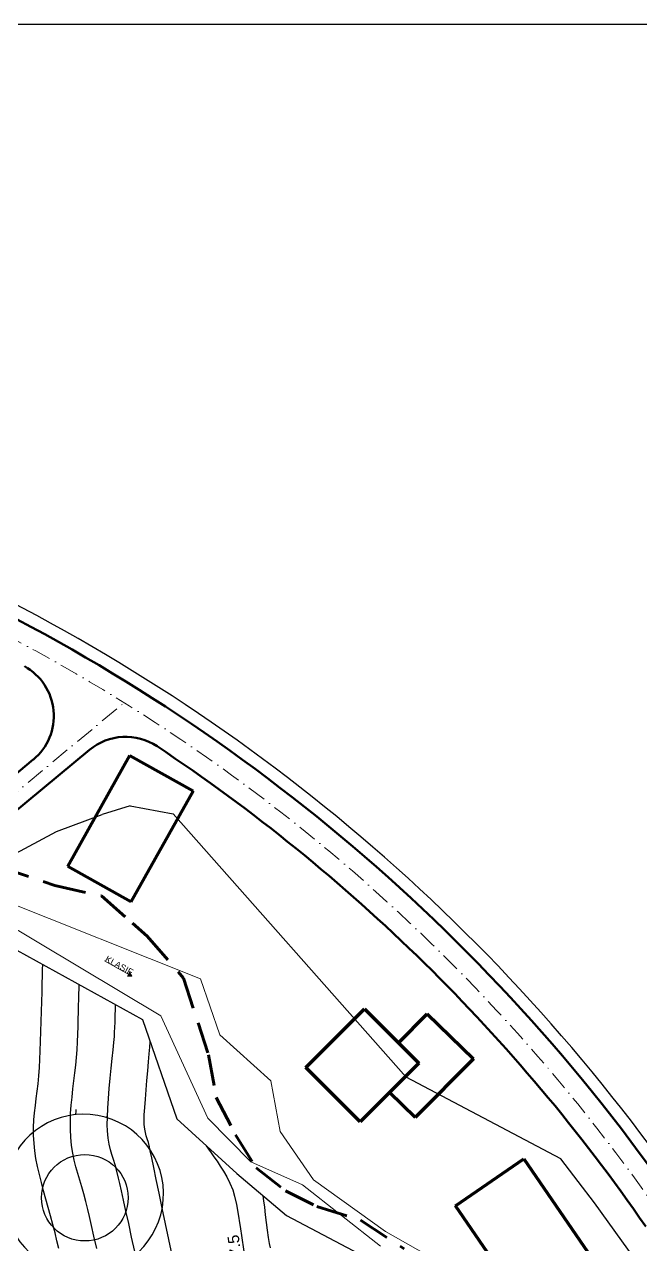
# Model space of a CAD drawing. Header units: metres. Extents: x -84 to 383, y -1857 to -1252.
# Drawn here: x 107.5 to 205.4, y -1456.6 to -1262.8 of the extents above; entities that cross this region are included whole.
import ezdxf

# ---------------------------------------------------------------- set-up
doc = ezdxf.new("R2010")
doc.units = ezdxf.units.M
doc.header["$MEASUREMENT"] = 0
doc.linetypes.add('13', pattern=[5, 3, -1, 0, -1])
doc.linetypes.add('DASHED', pattern=[0.75, 0.5, -0.25])
for name, color, linetype in [('aleiki', 3, 'Continuous'), ('CONT-MNR', 34, 'Continuous'), ('OGR', 41, 'Continuous'), ('steni1', 6, 'Continuous')]:
    doc.layers.add(name, color=color, linetype=linetype)
for name, color, linetype, lineweight in [('new shit', 6, 'Continuous', 100), ('OS', 1, '13', 20), ('REG', 1, 'Continuous', 50), ('REGO', 1, 'Continuous', 25), ('znaci_voda', 3, 'Continuous', 9)]:
    doc.layers.add(name, color=color, linetype=linetype, lineweight=lineweight)
doc.styles.get("Standard").update_dxf_attribs({"font": 'arial.ttf'})

msp = doc.modelspace()

# ---------------------------------------------------------------- linework, layer by layer
at = {"layer": 'aleiki'}
msp.add_circle((117.09, -1449.12), 6.87, dxfattribs=at)
for centre, radius, start, end in [((-233.64, -1400.53), 351.08, 354.2121, 354.3445), ((116.93, -1448.52), 12.66, 271.3801, 248.5941), ((-233.64, -1400.53), 356.08, 354.2151, 354.3445)]:
    msp.add_arc(centre, radius, start, end, dxfattribs=at)
at = {"layer": 'CONT-MNR', "lineweight": 30}
for p, q in [((110.38, -1412.88), (110.4, -1412.08)), ((110.32, -1415.12), (110.35, -1413.91)), ((110.35, -1413.91), (110.38, -1412.88)), ((110.29, -1416.49), (110.32, -1415.12)), ((110.21, -1419.53), (110.25, -1417.97)), ((110.25, -1417.97), (110.29, -1416.49)), ((110.17, -1421.13), (110.21, -1419.53)), ((110.12, -1422.73), (110.17, -1421.13)), ((110.07, -1424.3), (110.12, -1422.73)), ((109.96, -1427.19), (110.01, -1425.8)), ((110.01, -1425.8), (110.07, -1424.3)), ((109.9, -1428.43), (109.96, -1427.19)), ((109.68, -1431.03), (109.81, -1429.77)), ((109.81, -1429.77), (109.9, -1428.43)), ((109.53, -1432.22), (109.68, -1431.03)), ((109.23, -1434.5), (109.38, -1433.37)), ((109.38, -1433.37), (109.53, -1432.22)), ((109.1, -1435.62), (109.23, -1434.5)), ((108.95, -1437.95), (109, -1436.77)), ((109, -1436.77), (109.1, -1435.62)), ((108.95, -1439.2), (108.95, -1437.95)), ((109.02, -1440.52), (108.95, -1439.2)), ((109.14, -1441.69), (109.02, -1440.52)), ((136.38, -1440.86), (136.73, -1441.4)), ((136.73, -1441.4), (137.14, -1441.99)), ((109.33, -1442.89), (109.14, -1441.69)), ((109.58, -1444.14), (109.33, -1442.89)), ((137.14, -1441.99), (137.6, -1442.63)), ((137.6, -1442.63), (138.1, -1443.33)), ((138.1, -1443.33), (138.61, -1444.09)), ((109.87, -1445.41), (109.58, -1444.14)), ((138.61, -1444.09), (139.13, -1444.91)), ((139.13, -1444.91), (139.64, -1445.82)), ((110.19, -1446.71), (109.87, -1445.41)), ((110.54, -1448.02), (110.19, -1446.71)), ((139.64, -1445.82), (140.13, -1446.8)), ((140.13, -1446.8), (140.58, -1447.87)), ((110.91, -1449.35), (110.54, -1448.02)), ((140.58, -1447.87), (140.88, -1448.88)), ((140.88, -1448.88), (141.18, -1450.19)), ((111.28, -1450.68), (110.91, -1449.35)), ((111.66, -1452.02), (111.28, -1450.68)), ((141.18, -1450.19), (141.46, -1451.73)), ((112.02, -1453.35), (111.66, -1452.02)), ((141.46, -1451.73), (141.73, -1453.43)), ((112.36, -1454.67), (112.02, -1453.35)), ((112.67, -1455.98), (112.36, -1454.67)), ((141.73, -1453.43), (141.77, -1453.69)), ((141.77, -1453.69), (142.97, -1461.89)), ((112.95, -1457.2), (112.67, -1455.98))]:
    msp.add_line(p, q, dxfattribs=at)
at = {"layer": 'CONT-MNR'}
for p, q in [((116.15, -1416.76), (116.17, -1415.96)), ((116.17, -1415.96), (116.18, -1415.26)), ((116.11, -1418.61), (116.13, -1417.64)), ((116.13, -1417.64), (116.15, -1416.76)), ((116.05, -1420.76), (116.08, -1419.65)), ((116.08, -1419.65), (116.11, -1418.61)), ((121.91, -1420.61), (121.93, -1419.98)), ((121.93, -1419.98), (121.94, -1419.41)), ((121.94, -1419.41), (121.95, -1418.9)), ((121.95, -1418.9), (121.96, -1418.45)), ((115.98, -1423.13), (116.02, -1421.92)), ((116.02, -1421.92), (116.05, -1420.76)), ((121.87, -1422.05), (121.89, -1421.3)), ((121.89, -1421.3), (121.91, -1420.61)), ((115.92, -1424.37), (115.98, -1423.13)), ((121.69, -1424.47), (121.78, -1423.52)), ((121.78, -1423.52), (121.83, -1422.86)), ((121.83, -1422.86), (121.87, -1422.05)), ((115.78, -1426.83), (115.86, -1425.65)), ((115.86, -1425.65), (115.92, -1424.37)), ((121.43, -1427.04), (121.57, -1425.66)), ((121.57, -1425.66), (121.69, -1424.47)), ((127.32, -1426.28), (127.41, -1425.19)), ((127.41, -1425.19), (127.48, -1424.38)), ((115.66, -1428.06), (115.78, -1426.83)), ((121.27, -1428.56), (121.43, -1427.04)), ((127.08, -1428.99), (127.21, -1427.56)), ((127.21, -1427.56), (127.32, -1426.28)), ((115.37, -1430.57), (115.52, -1429.3)), ((115.52, -1429.3), (115.66, -1428.06)), ((121.12, -1430.16), (121.27, -1428.56)), ((126.95, -1430.49), (127.08, -1428.99)), ((115.21, -1431.85), (115.37, -1430.57)), ((120.97, -1431.79), (121.12, -1430.16)), ((126.82, -1432.01), (126.95, -1430.49)), ((114.94, -1434.44), (115.07, -1433.14)), ((115.07, -1433.14), (115.21, -1431.85)), ((120.74, -1434.92), (120.84, -1433.39)), ((120.84, -1433.39), (120.97, -1431.79)), ((126.61, -1434.82), (126.71, -1433.47)), ((126.71, -1433.47), (126.82, -1432.01)), ((114.84, -1435.73), (114.94, -1434.44)), ((120.67, -1436.32), (120.74, -1434.92)), ((126.54, -1435.98), (126.61, -1434.82)), ((114.79, -1437.01), (114.84, -1435.73)), ((114.79, -1438.27), (114.79, -1437.01)), ((120.65, -1437.54), (120.67, -1436.32)), ((120.69, -1438.51), (120.65, -1437.54)), ((126.51, -1436.9), (126.54, -1435.98)), ((126.52, -1437.51), (126.51, -1436.9)), ((126.6, -1438.22), (126.52, -1437.51)), ((114.85, -1439.52), (114.79, -1438.27)), ((120.81, -1439.67), (120.69, -1438.51)), ((126.71, -1438.79), (126.6, -1438.22)), ((126.85, -1439.29), (126.71, -1438.79)), ((127.01, -1439.79), (126.85, -1439.29)), ((114.99, -1440.82), (114.85, -1439.52)), ((115.18, -1442.02), (114.99, -1440.82)), ((120.97, -1440.64), (120.81, -1439.67)), ((121.17, -1441.49), (120.97, -1440.64)), ((127.18, -1440.35), (127.01, -1439.79)), ((127.36, -1441.05), (127.18, -1440.35)), ((127.48, -1441.65), (127.36, -1441.05)), ((115.41, -1443.14), (115.18, -1442.02)), ((115.67, -1444.22), (115.41, -1443.14)), ((121.39, -1442.28), (121.17, -1441.49)), ((121.64, -1443.07), (121.39, -1442.28)), ((121.9, -1443.92), (121.64, -1443.07)), ((127.72, -1442.76), (127.48, -1441.65)), ((128.04, -1444.31), (127.72, -1442.76)), ((115.96, -1445.28), (115.67, -1444.22)), ((116.28, -1446.33), (115.96, -1445.28)), ((122.18, -1444.88), (121.9, -1443.92)), ((122.46, -1446.03), (122.18, -1444.88)), ((128.44, -1446.21), (128.04, -1444.31)), ((116.6, -1447.4), (116.28, -1446.33)), ((122.64, -1446.84), (122.46, -1446.03)), ((122.91, -1448.02), (122.64, -1446.84)), ((128.89, -1448.38), (128.44, -1446.21)), ((116.93, -1448.52), (116.6, -1447.4)), ((117.25, -1449.72), (116.93, -1448.52)), ((123.24, -1449.5), (122.91, -1448.02)), ((129.39, -1450.76), (128.89, -1448.38)), ((145.54, -1449.61), (145.43, -1448.83)), ((117.56, -1451), (117.25, -1449.72)), ((117.81, -1452.09), (117.56, -1451)), ((123.62, -1451.25), (123.24, -1449.5)), ((129.91, -1453.25), (129.39, -1450.76)), ((145.67, -1450.63), (145.54, -1449.61)), ((145.81, -1451.81), (145.67, -1450.63)), ((118.14, -1453.52), (117.81, -1452.09)), ((124.06, -1453.22), (123.62, -1451.25)), ((145.96, -1453.05), (145.81, -1451.81)), ((118.54, -1455.23), (118.14, -1453.52)), ((124.53, -1455.36), (124.06, -1453.22)), ((130.44, -1455.77), (129.91, -1453.25)), ((146.12, -1454.28), (145.96, -1453.05)), ((146.29, -1455.42), (146.12, -1454.28)), ((118.99, -1457.17), (118.54, -1455.23)), ((125.03, -1457.64), (124.53, -1455.36)), ((130.97, -1458.26), (130.44, -1455.77)), ((146.45, -1456.37), (146.29, -1455.42)), ((146.6, -1457.05), (146.45, -1456.37))]:
    msp.add_line(p, q, dxfattribs=at)
at = {"layer": 'new shit'}
for p, q in [((114.38, -1396.53), (124.25, -1378.89)), ((124.25, -1378.89), (134.28, -1384.51)), ((134.28, -1384.51), (124.41, -1402.14)), ((124.41, -1402.14), (114.38, -1396.53)), ((152.21, -1428.43), (161.5, -1419.13)), ((161.5, -1419.13), (170.13, -1427.76)), ((166.89, -1424.51), (171.48, -1419.92)), ((171.48, -1419.92), (178.85, -1427.07)), ((170.13, -1427.76), (160.84, -1437.05)), ((178.85, -1427.07), (169.56, -1436.37)), ((160.84, -1437.05), (152.21, -1428.43)), ((169.56, -1436.37), (165.48, -1432.41)), ((175.98, -1450.41), (186.81, -1442.96)), ((186.81, -1442.96), (198.26, -1459.6)), ((187.43, -1467.05), (175.98, -1450.41))]:
    msp.add_line(p, q, dxfattribs=at)
at = {"layer": 'OGR'}
for p, q in [((124.31, -1386.89), (119.82, -1388.28)), ((124.31, -1386.89), (131.13, -1388.15)), ((112.58, -1390.97), (119.82, -1388.28)), ((168.16, -1429.98), (131.13, -1388.15)), ((102.37, -1396.43), (112.58, -1390.97)), ((93.96, -1403.03), (126.24, -1420.8)), ((126.24, -1420.8), (131.71, -1436.62)), ((192.7, -1442.96), (168.16, -1429.98)), ((168.16, -1429.98), (168.16, -1429.98)), ((131.71, -1436.62), (141.22, -1445.26)), ((195.46, -1446.54), (192.7, -1442.96)), ((141.22, -1445.26), (149.12, -1451.96)), ((198.05, -1449.92), (195.46, -1446.54)), ((204.55, -1458.98), (198.05, -1449.92)), ((149.12, -1451.96), (162.59, -1459.06))]:
    msp.add_line(p, q, dxfattribs=at)
msp.add_arc((-30.09, -1616.61), 295, 34.5838, 65.6715, dxfattribs=at)
at = {"layer": 'OS'}
msp.add_line((88.43, -1399.45), (123.35, -1370.53), dxfattribs=at)
msp.add_arc((-30.09, -1616.61), 290, 34.5838, 65.6562, dxfattribs=at)
at = {"layer": 'REG'}
for p, q in [((90.41, -1400.73), (117.84, -1378.01)), ((90.6, -1394.73), (108.91, -1379.56))]:
    msp.add_line(p, q, dxfattribs=at)
for centre, radius, start, end in [((-30.09, -1616.61), 293, 34.5838, 65.6655), ((103.17, -1372.63), 9, 309.6337, 61.3239), ((123.58, -1384.94), 9, 56.4413, 129.6337), ((-30.09, -1616.61), 287, 34.5838, 56.4413)]:
    msp.add_arc(centre, radius, start, end, dxfattribs=at)
at = {"layer": 'REGO', "linetype": 'DASHED', "lineweight": 60, "ltscale": 10}
for p, q in [((103.39, -1396.52), (112.33, -1399.55)), ((112.33, -1399.55), (119.73, -1401.21)), ((119.73, -1401.21), (124.65, -1405.52)), ((124.65, -1405.52), (126.98, -1407.58)), ((126.98, -1407.58), (132.77, -1414.24)), ((132.77, -1414.24), (136.71, -1426.41)), ((136.71, -1426.41), (137.97, -1433.19)), ((137.97, -1433.19), (141.04, -1439.15)), ((141.04, -1439.15), (144.31, -1444.39)), ((144.31, -1444.39), (148.96, -1448.02)), ((148.96, -1448.02), (153.94, -1450.51)), ((153.94, -1450.51), (160.89, -1452.69)), ((160.89, -1452.69), (167.82, -1457.23))]:
    msp.add_line(p, q, dxfattribs=at)
at = {"layer": 'steni1'}
msp.add_line((338.82, -1262.82), (-81.18, -1262.82), dxfattribs=at)
at = {"layer": 'znaci_voda'}
for p, q in [((129.17, -1420.24), (92.96, -1398.62)), ((135.44, -1414.37), (102.18, -1401.1)), ((120.2, -1411.52), (124.58, -1413.93)), ((124.2, -1413.32), (123.86, -1413.94)), ((124.58, -1413.93), (123.86, -1413.94)), ((124.23, -1413.37), (123.92, -1413.94)), ((124.26, -1413.42), (123.97, -1413.94)), ((124.26, -1413.42), (123.97, -1413.94)), ((124.29, -1413.47), (124.03, -1413.94)), ((124.32, -1413.51), (124.09, -1413.94)), ((124.35, -1413.56), (124.15, -1413.94)), ((124.58, -1413.93), (124.2, -1413.32)), ((124.38, -1413.61), (124.2, -1413.94)), ((124.41, -1413.66), (124.26, -1413.94)), ((124.44, -1413.71), (124.32, -1413.93)), ((124.47, -1413.76), (124.38, -1413.93)), ((124.5, -1413.81), (124.43, -1413.93)), ((124.53, -1413.86), (124.49, -1413.93)), ((124.56, -1413.91), (124.55, -1413.93)), ((138.51, -1423.28), (135.44, -1414.37)), ((136.63, -1436.49), (129.17, -1420.24)), ((146.66, -1430.58), (138.51, -1423.28)), ((148.11, -1438.63), (146.66, -1430.58)), ((143.44, -1443.43), (136.63, -1436.49)), ((153.43, -1446.28), (148.11, -1438.63)), ((151.67, -1447.07), (143.44, -1443.43)), ((164.07, -1456.8), (151.67, -1447.07)), ((164.85, -1454.49), (153.43, -1446.28)), ((173.56, -1459.43), (164.85, -1454.49))]:
    msp.add_line(p, q, dxfattribs=at)

# ---------------------------------------------------------------- texts
at = {"flags": 3}
msp.add_attdef('KLASIF', (120.2, -1411.52), '170', height=1, rotation=331.1596, dxfattribs=at)
at = {"layer": 'OGR'}
msp.add_text('847.5', height=1.8, rotation=97.9376, dxfattribs=at).set_placement((142.37, -1461.14, 19.54))

doc.saveas('drawing.dxf')
